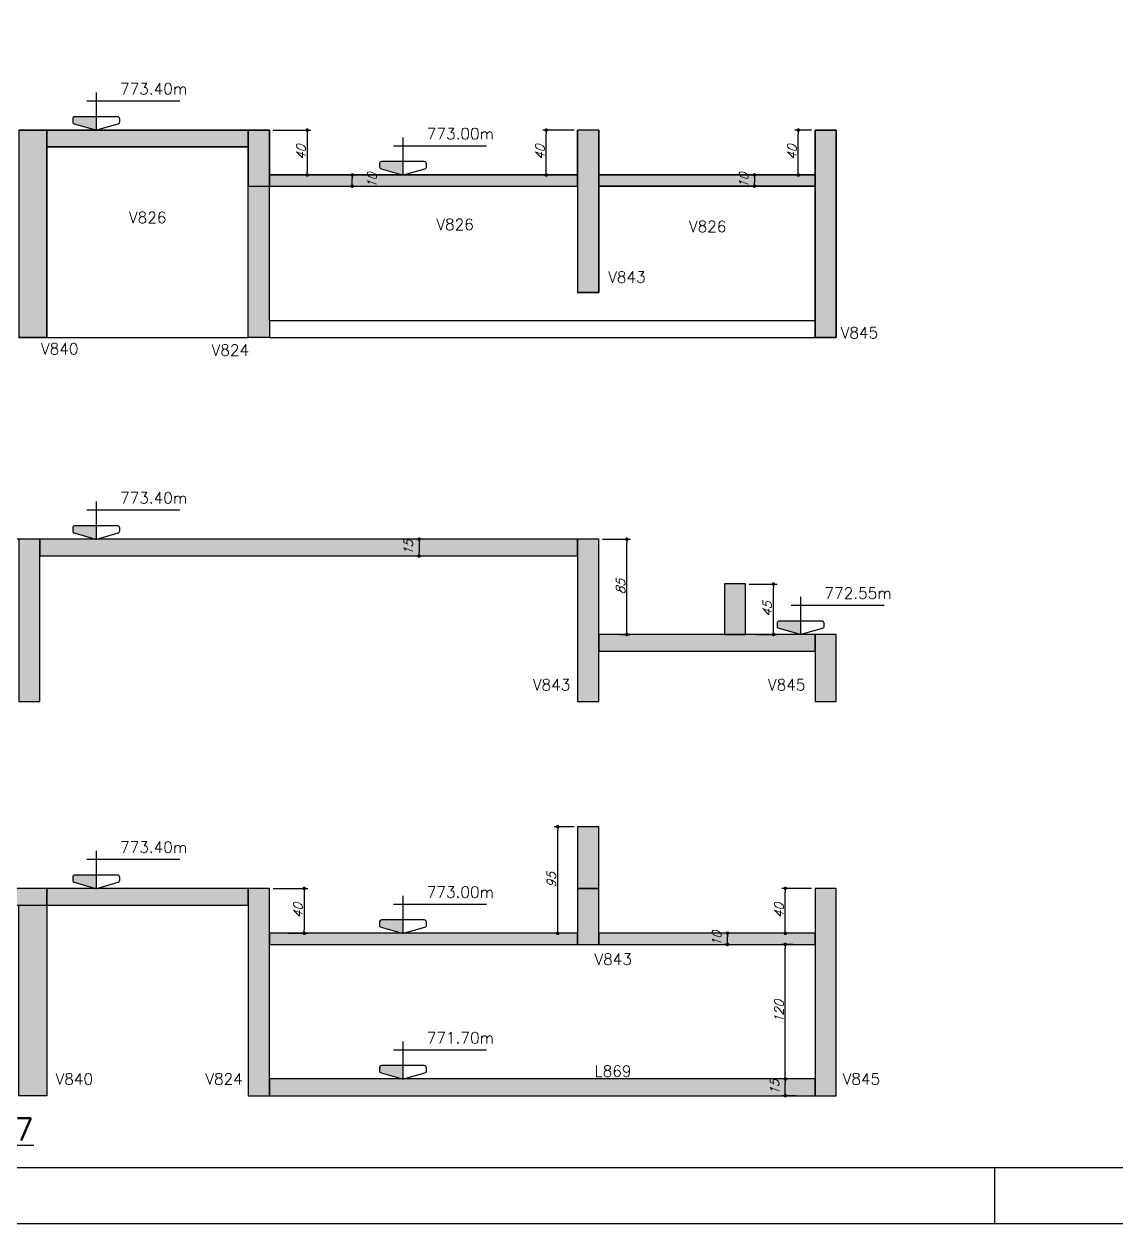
# Model space of a CAD drawing. Extents: x -5173 to 5397, y -2411 to 2089.
# Drawn here: x -1945 to -970, y -2411 to -1340 of the extents above; entities that cross this region are included whole.
import ezdxf
from ezdxf.enums import TextEntityAlignment as Align

# ---------------------------------------------------------------- set-up
doc = ezdxf.new("R2010")
doc.units = 0
doc.header["$LTSCALE"] = 50
doc.header["$MEASUREMENT"] = 0
doc.layers.get('0').update_dxf_attribs({"linetype": 'CONTINUOUS'})
doc.layers.get('DEFPOINTS').update_dxf_attribs({"linetype": 'CONTINUOUS'})
for name, color, linetype in [('F-CORTE', 4, 'CONTINUOUS'), ('F-COTAS', 106, 'CONTINUOUS'), ('F-MARGEM', 1, 'CONTINUOUS'), ('F-NÍVEL-VISTA', 2, 'CONTINUOUS'), ('F-SOLIDO-CORTE', 71, 'CONTINUOUS'), ('F-TEXTO', 6, 'CONTINUOUS'), ('F-TEXTO-YELLOW', 2, 'CONTINUOUS'), ('F-VISTA', 1, 'CONTINUOUS')]:
    doc.layers.add(name, color=color, linetype=linetype)
doc.styles.add('CP-TEXT-INCL', font='simplex.shx', dxfattribs={"oblique": 20})
doc.styles.add('MCP', font='simplex.shx')
doc.dimstyles.new('CP-COTAS-50', dxfattribs={"dimscale": 0.64, "dimtxt": 12.5, "dimasz": 5, "dimexe": 5, "dimexo": 5, "dimgap": 2.5, "dimtad": 1, "dimdec": 1, "dimdsep": 46, "dimtxsty": 'CP-TEXT-INCL', "dimblk1": 'DOT', "dimblk2": 'DOT', "dimsah": 1, "dimcen": 9, "dimclrd": 256, "dimclre": 256, "dimclrt": 256, "dimadec": 0, "dimazin": 0, "dimtfac": 1, "dimtdec": 1, "dimtmove": 2, "dimatfit": 3, "dimldrblk": 'DOT', "dimfxl": 0, "dimtolj": 1, "dimarcsym": 0})

# ---------------------------------------------------------------- blocks, each defined once
blk = doc.blocks.new('A0-5L_900')
at = {"layer": 'F-MARGEM', "color": 2}
blk.add_line((81.9, 1), (81.9, 0), dxfattribs=at)
blk.add_lwpolyline([(0, 0), (0, 90), (211.4, 90), (211.4, 0)], close=True, dxfattribs=at)
at = {"layer": 'F-MARGEM', "color": 7}
blk.add_lwpolyline([(2.5, 89), (210.4, 89), (210.4, 1), (2.5, 1)], close=True, dxfattribs=at)
blk = doc.blocks.new('_DOT')
at = {"color": 0, "linetype": 'ByBlock'}
blk.add_line((-0.5, 0), (-1, 0), dxfattribs=at)
at = {"color": 0, "linetype": 'ByBlock', "const_width": 0.5}
blk.add_lwpolyline([(-0.25, 0, 1), (0.25, 0, 1)], format="xyb", close=True, dxfattribs=at)
blk = doc.blocks.new('*D235')
at = {"layer": 'DEFPOINTS', "color": 0, "linetype": 'Continuous', "transparency": 16777216}
for p in [(-1478.5, -1435.2), (-1450.5, -1435.2), (-1450.5, -1475.2)]:
    blk.add_point(p, dxfattribs=at)
at = {"layer": 'F-COTAS', "linetype": 'Continuous', "lineweight": -2, "transparency": 16777216}
for p, q in [((-1453.7, -1435.2), (-1481.7, -1435.2)), ((-1478.5, -1472), (-1478.5, -1438.4)), ((-1453.7, -1475.2), (-1481.7, -1475.2))]:
    blk.add_line(p, q, dxfattribs=at)
at = {"layer": 'F-COTAS', "linetype": 'Continuous', "lineweight": -2, "transparency": 16777216, "xscale": 3.2, "yscale": 3.2, "zscale": 3.2}
for p, rotation in [((-1478.5, -1435.2), 90), ((-1478.5, -1475.2), 270)]:
    blk.add_blockref('_DOT', p, dxfattribs=dict(at, rotation=rotation))
at = {"layer": 'F-COTAS', "linetype": 'Continuous', "transparency": 16777216, "insert": (-1484.1, -1455.2), "char_height": 8, "attachment_point": 5, "rotation": 90, "style": 'CP-TEXT-INCL'}
blk.add_mtext('\\A1;40', dxfattribs=at)
blk = doc.blocks.new('*D236')
at = {"layer": 'DEFPOINTS', "color": 0, "linetype": 'Continuous', "transparency": 16777216}
for p in [(-1253.5, -1435.2), (-1238.6, -1435.2), (-1238.6, -1475.2)]:
    blk.add_point(p, dxfattribs=at)
at = {"layer": 'F-COTAS', "linetype": 'Continuous', "lineweight": -2, "transparency": 16777216}
for p, q in [((-1241.8, -1435.2), (-1256.7, -1435.2)), ((-1253.5, -1472), (-1253.5, -1438.4)), ((-1241.8, -1475.2), (-1256.7, -1475.2))]:
    blk.add_line(p, q, dxfattribs=at)
at = {"layer": 'F-COTAS', "linetype": 'Continuous', "lineweight": -2, "transparency": 16777216, "xscale": 3.2, "yscale": 3.2, "zscale": 3.2}
for p, rotation in [((-1253.5, -1435.2), 90), ((-1253.5, -1475.2), 270)]:
    blk.add_blockref('_DOT', p, dxfattribs=dict(at, rotation=rotation))
at = {"layer": 'F-COTAS', "linetype": 'Continuous', "transparency": 16777216, "insert": (-1259.1, -1455.2), "char_height": 8, "attachment_point": 5, "rotation": 90, "style": 'CP-TEXT-INCL'}
blk.add_mtext('\\A1;40', dxfattribs=at)
blk = doc.blocks.new('*D237')
at = {"layer": 'DEFPOINTS', "color": 0, "linetype": 'Continuous', "transparency": 16777216}
for p in [(-1725.5, -1435.2), (-1705.7, -1475.2), (-1691.9, -1475.2)]:
    blk.add_point(p, dxfattribs=at)
at = {"layer": 'F-COTAS', "linetype": 'Continuous', "lineweight": -2, "transparency": 16777216}
for p, q in [((-1722.3, -1435.2), (-1688.7, -1435.2)), ((-1691.9, -1438.4), (-1691.9, -1472)), ((-1702.5, -1475.2), (-1688.7, -1475.2))]:
    blk.add_line(p, q, dxfattribs=at)
at = {"layer": 'F-COTAS', "linetype": 'Continuous', "lineweight": -2, "transparency": 16777216, "xscale": 3.2, "yscale": 3.2, "zscale": 3.2}
for p, rotation in [((-1691.9, -1435.2), 90), ((-1691.9, -1475.2), 270)]:
    blk.add_blockref('_DOT', p, dxfattribs=dict(at, rotation=rotation))
at = {"layer": 'F-COTAS', "linetype": 'Continuous', "transparency": 16777216, "insert": (-1697.5, -1455.2), "char_height": 8, "attachment_point": 5, "rotation": 90, "style": 'CP-TEXT-INCL'}
blk.add_mtext('\\A1;40', dxfattribs=at)
blk = doc.blocks.new('*D240')
at = {"layer": 'DEFPOINTS', "color": 0, "linetype": 'Continuous', "transparency": 16777216}
for p in [(-1300.5, -1840.3), (-1275.7, -1840.3), (-1293.9, -1885.3)]:
    blk.add_point(p, dxfattribs=at)
at = {"layer": 'F-COTAS', "linetype": 'Continuous', "lineweight": -2, "transparency": 16777216}
for p, q in [((-1297.3, -1840.3), (-1272.5, -1840.3)), ((-1275.7, -1882.1), (-1275.7, -1843.5)), ((-1290.7, -1885.3), (-1272.5, -1885.3))]:
    blk.add_line(p, q, dxfattribs=at)
at = {"layer": 'F-COTAS', "linetype": 'Continuous', "lineweight": -2, "transparency": 16777216, "xscale": 3.2, "yscale": 3.2, "zscale": 3.2}
for p, rotation in [((-1275.7, -1840.3), 90), ((-1275.7, -1885.3), 270)]:
    blk.add_blockref('_DOT', p, dxfattribs=dict(at, rotation=rotation))
at = {"layer": 'F-COTAS', "linetype": 'Continuous', "transparency": 16777216, "insert": (-1281.3, -1862.8), "char_height": 8, "attachment_point": 5, "rotation": 90, "style": 'CP-TEXT-INCL'}
blk.add_mtext('\\A1;45', dxfattribs=at)
blk = doc.blocks.new('*D241')
at = {"layer": 'DEFPOINTS', "color": 0, "linetype": 'Continuous', "transparency": 16777216}
for p in [(-1431.5, -1800.3), (-1406.6, -1800.3), (-1415.9, -1885.3)]:
    blk.add_point(p, dxfattribs=at)
at = {"layer": 'F-COTAS', "linetype": 'Continuous', "lineweight": -2, "transparency": 16777216}
for p, q in [((-1428.3, -1800.3), (-1403.4, -1800.3)), ((-1406.6, -1882.1), (-1406.6, -1803.5)), ((-1412.7, -1885.3), (-1403.4, -1885.3))]:
    blk.add_line(p, q, dxfattribs=at)
at = {"layer": 'F-COTAS', "linetype": 'Continuous', "lineweight": -2, "transparency": 16777216, "xscale": 3.2, "yscale": 3.2, "zscale": 3.2}
for p, rotation in [((-1406.6, -1800.3), 90), ((-1406.6, -1885.3), 270)]:
    blk.add_blockref('_DOT', p, dxfattribs=dict(at, rotation=rotation))
at = {"layer": 'F-COTAS', "linetype": 'Continuous', "transparency": 16777216, "insert": (-1412.2, -1842.8), "char_height": 8, "attachment_point": 5, "rotation": 90, "style": 'CP-TEXT-INCL'}
blk.add_mtext('\\A1;85', dxfattribs=at)
blk = doc.blocks.new('*D254')
at = {"layer": 'DEFPOINTS', "color": 0, "linetype": 'Continuous', "transparency": 16777216}
for p in [(-1265.1, -2162), (-1254.9, -2162), (-1254.9, -2282)]:
    blk.add_point(p, dxfattribs=at)
at = {"layer": 'F-COTAS', "linetype": 'Continuous', "lineweight": -2, "transparency": 16777216}
for p, q in [((-1258.1, -2162), (-1268.3, -2162)), ((-1265.1, -2278.8), (-1265.1, -2165.2)), ((-1258.1, -2282), (-1268.3, -2282))]:
    blk.add_line(p, q, dxfattribs=at)
at = {"layer": 'F-COTAS', "linetype": 'Continuous', "lineweight": -2, "transparency": 16777216, "xscale": 3.2, "yscale": 3.2, "zscale": 3.2}
for p, rotation in [((-1265.1, -2162), 90), ((-1265.1, -2282), 270)]:
    blk.add_blockref('_DOT', p, dxfattribs=dict(at, rotation=rotation))
at = {"layer": 'F-COTAS', "linetype": 'Continuous', "transparency": 16777216, "insert": (-1270.7, -2222), "char_height": 8, "attachment_point": 5, "rotation": 90, "style": 'CP-TEXT-INCL'}
blk.add_mtext('\\A1;120', dxfattribs=at)
blk = doc.blocks.new('*D255')
at = {"layer": 'DEFPOINTS', "color": 0, "linetype": 'Continuous', "transparency": 16777216}
for p in [(-1265.1, -2112), (-1238.6, -2112), (-1238.6, -2152)]:
    blk.add_point(p, dxfattribs=at)
at = {"layer": 'F-COTAS', "linetype": 'Continuous', "lineweight": -2, "transparency": 16777216}
for p, q in [((-1241.8, -2112), (-1268.3, -2112)), ((-1265.1, -2148.8), (-1265.1, -2115.2)), ((-1241.8, -2152), (-1268.3, -2152))]:
    blk.add_line(p, q, dxfattribs=at)
at = {"layer": 'F-COTAS', "linetype": 'Continuous', "lineweight": -2, "transparency": 16777216, "xscale": 3.2, "yscale": 3.2, "zscale": 3.2}
for p, rotation in [((-1265.1, -2112), 90), ((-1265.1, -2152), 270)]:
    blk.add_blockref('_DOT', p, dxfattribs=dict(at, rotation=rotation))
at = {"layer": 'F-COTAS', "linetype": 'Continuous', "transparency": 16777216, "insert": (-1270.7, -2132), "char_height": 8, "attachment_point": 5, "rotation": 90, "style": 'CP-TEXT-INCL'}
blk.add_mtext('\\A1;40', dxfattribs=at)
blk = doc.blocks.new('*D256')
at = {"layer": 'DEFPOINTS', "color": 0, "linetype": 'Continuous', "transparency": 16777216}
for p in [(-1468.3, -2057), (-1450.5, -2057), (-1458, -2152)]:
    blk.add_point(p, dxfattribs=at)
at = {"layer": 'F-COTAS', "linetype": 'Continuous', "lineweight": -2, "transparency": 16777216}
for p, q in [((-1453.7, -2057), (-1471.5, -2057)), ((-1468.3, -2148.8), (-1468.3, -2060.2)), ((-1461.2, -2152), (-1471.5, -2152))]:
    blk.add_line(p, q, dxfattribs=at)
at = {"layer": 'F-COTAS', "linetype": 'Continuous', "lineweight": -2, "transparency": 16777216, "xscale": 3.2, "yscale": 3.2, "zscale": 3.2}
for p, rotation in [((-1468.3, -2057), 90), ((-1468.3, -2152), 270)]:
    blk.add_blockref('_DOT', p, dxfattribs=dict(at, rotation=rotation))
at = {"layer": 'F-COTAS', "linetype": 'Continuous', "transparency": 16777216, "insert": (-1473.9, -2104.5), "char_height": 8, "attachment_point": 5, "rotation": 90, "style": 'CP-TEXT-INCL'}
blk.add_mtext('\\A1;95', dxfattribs=at)
blk = doc.blocks.new('*D257')
at = {"layer": 'DEFPOINTS', "color": 0, "linetype": 'Continuous', "transparency": 16777216}
for p in [(-1725.5, -2112), (-1711.8, -2152), (-1694.6, -2152)]:
    blk.add_point(p, dxfattribs=at)
at = {"layer": 'F-COTAS', "linetype": 'Continuous', "lineweight": -2, "transparency": 16777216}
for p, q in [((-1722.3, -2112), (-1691.4, -2112)), ((-1694.6, -2115.2), (-1694.6, -2148.8)), ((-1708.6, -2152), (-1691.4, -2152))]:
    blk.add_line(p, q, dxfattribs=at)
at = {"layer": 'F-COTAS', "linetype": 'Continuous', "lineweight": -2, "transparency": 16777216, "xscale": 3.2, "yscale": 3.2, "zscale": 3.2}
for p, rotation in [((-1694.6, -2112), 90), ((-1694.6, -2152), 270)]:
    blk.add_blockref('_DOT', p, dxfattribs=dict(at, rotation=rotation))
at = {"layer": 'F-COTAS', "linetype": 'Continuous', "transparency": 16777216, "insert": (-1700.2, -2132), "char_height": 8, "attachment_point": 5, "rotation": 90, "style": 'CP-TEXT-INCL'}
blk.add_mtext('\\A1;40', dxfattribs=at)
blk = doc.blocks.new('Nível - Vista')
at = {"layer": 'F-NÍVEL-VISTA'}
blk.add_hatch(color=71, dxfattribs=at).paths.add_polyline_path([(0, 0.238), (-0.38, 0.238, 0.414214), (-0.42, 0.198), (-0.42, 0.148, 0.331206), (-0.391, 0.11), (-0.011, 0.002, 0.072993), (0, 0)])
at = {"layer": 'F-NÍVEL-VISTA', "color": 2}
for p, q in [((0, 0.67), (0, 0)), ((-0.168, 0.521), (1.493, 0.521))]:
    blk.add_line(p, q, dxfattribs=at)
blk.add_lwpolyline([(-0.011, 0.002, 0.146769), (0.011, 0.002), (0.391, 0.11, 0.331206), (0.42, 0.148), (0.42, 0.198, 0.414214), (0.38, 0.238), (-0.38, 0.238, 0.414214), (-0.42, 0.198), (-0.42, 0.148, 0.331206), (-0.391, 0.11), (-0.011, 0.002, 0.146769), (0.011, 0.002)], format="xyb", dxfattribs=at)
at = {"layer": 'F-TEXTO', "color": 3, "style": 'MCP'}
for tag, p in [('NÍVEL', (1.026, 0.636)), ('NÍVEL_DETALHE', (1.02, 0.186))]:
    blk.add_attdef(tag, text='', height=0.2, dxfattribs=at).set_placement(p, align=Align.CENTER)
blk = doc.blocks.new('*D727')
at = {"layer": 'DEFPOINTS', "color": 0, "linetype": 'Continuous', "transparency": 16777216}
for p in [(-1265.1, -2282), (-1252.3, -2282), (-1252.3, -2297)]:
    blk.add_point(p, dxfattribs=at)
at = {"layer": 'F-COTAS', "linetype": 'Continuous', "lineweight": -2, "transparency": 16777216}
for p, q in [((-1255.5, -2282), (-1268.3, -2282)), ((-1265.1, -2293.8), (-1265.1, -2285.2)), ((-1255.5, -2297), (-1268.3, -2297))]:
    blk.add_line(p, q, dxfattribs=at)
at = {"layer": 'F-COTAS', "linetype": 'Continuous', "lineweight": -2, "transparency": 16777216, "xscale": 3.2, "yscale": 3.2, "zscale": 3.2}
for p, rotation in [((-1265.1, -2282), 90), ((-1265.1, -2297), 270)]:
    blk.add_blockref('_DOT', p, dxfattribs=dict(at, rotation=rotation))
at = {"layer": 'F-COTAS', "linetype": 'Continuous', "transparency": 16777216, "insert": (-1274.7, -2289.5), "char_height": 8, "attachment_point": 5, "rotation": 90, "style": 'CP-TEXT-INCL'}
blk.add_mtext('\\A1;15', dxfattribs=at)
blk = doc.blocks.new('*D728')
at = {"layer": 'DEFPOINTS', "color": 0, "linetype": 'Continuous', "transparency": 16777216}
for p in [(-1316.7, -2152), (-1312.5, -2152), (-1312.5, -2162)]:
    blk.add_point(p, dxfattribs=at)
at = {"layer": 'F-COTAS', "linetype": 'Continuous', "lineweight": -2, "transparency": 16777216}
for p, q in [((-1315.7, -2152), (-1319.9, -2152)), ((-1315.7, -2162), (-1319.9, -2162)), ((-1316.7, -2158.8), (-1316.7, -2155.2))]:
    blk.add_line(p, q, dxfattribs=at)
at = {"layer": 'F-COTAS', "linetype": 'Continuous', "lineweight": -2, "transparency": 16777216, "xscale": 3.2, "yscale": 3.2, "zscale": 3.2}
for p, rotation in [((-1316.7, -2152), 90), ((-1316.7, -2162), 270)]:
    blk.add_blockref('_DOT', p, dxfattribs=dict(at, rotation=rotation))
at = {"layer": 'F-COTAS', "linetype": 'Continuous', "transparency": 16777216, "insert": (-1326.3, -2157), "char_height": 8, "attachment_point": 5, "rotation": 90, "style": 'CP-TEXT-INCL'}
blk.add_mtext('\\A1;10', dxfattribs=at)
blk = doc.blocks.new('*D732')
at = {"layer": 'DEFPOINTS', "color": 0, "linetype": 'Continuous', "transparency": 16777216}
for p in [(-1652, -1475.2), (-1651.7, -1475.2), (-1652, -1485.2)]:
    blk.add_point(p, dxfattribs=at)
at = {"layer": 'F-COTAS', "linetype": 'Continuous', "lineweight": -2, "transparency": 16777216}
for p, q in [((-1648.8, -1475.2), (-1648.5, -1475.2)), ((-1651.7, -1482), (-1651.7, -1478.4)), ((-1648.8, -1485.2), (-1648.5, -1485.2))]:
    blk.add_line(p, q, dxfattribs=at)
at = {"layer": 'F-COTAS', "linetype": 'Continuous', "lineweight": -2, "transparency": 16777216, "xscale": 3.2, "yscale": 3.2, "zscale": 3.2}
for p, rotation in [((-1651.7, -1475.2), 90), ((-1651.7, -1485.2), 270)]:
    blk.add_blockref('_DOT', p, dxfattribs=dict(at, rotation=rotation))
at = {"layer": 'F-COTAS', "linetype": 'Continuous', "transparency": 16777216, "insert": (-1634.1, -1480.2), "char_height": 8, "attachment_point": 5, "rotation": 90, "style": 'CP-TEXT-INCL'}
blk.add_mtext('\\A1;10', dxfattribs=at)
blk = doc.blocks.new('*D733')
at = {"layer": 'DEFPOINTS', "color": 0, "linetype": 'Continuous', "transparency": 16777216}
for p in [(-1288.8, -1475.2), (-1292.6, -1485.2), (-1288.8, -1485.2)]:
    blk.add_point(p, dxfattribs=at)
at = {"layer": 'F-COTAS', "linetype": 'Continuous', "lineweight": -2, "transparency": 16777216}
for p, q in [((-1292, -1475.2), (-1295.8, -1475.2)), ((-1292, -1485.2), (-1295.8, -1485.2)), ((-1292.6, -1478.4), (-1292.6, -1482))]:
    blk.add_line(p, q, dxfattribs=at)
at = {"layer": 'F-COTAS', "linetype": 'Continuous', "lineweight": -2, "transparency": 16777216, "xscale": 3.2, "yscale": 3.2, "zscale": 3.2}
for p, rotation in [((-1292.6, -1475.2), 90), ((-1292.6, -1485.2), 270)]:
    blk.add_blockref('_DOT', p, dxfattribs=dict(at, rotation=rotation))
at = {"layer": 'F-COTAS', "linetype": 'Continuous', "transparency": 16777216, "insert": (-1302.2, -1480.2), "char_height": 8, "attachment_point": 5, "rotation": 90, "style": 'CP-TEXT-INCL'}
blk.add_mtext('\\A1;10', dxfattribs=at)
blk = doc.blocks.new('*D734')
at = {"layer": 'DEFPOINTS', "color": 0, "linetype": 'Continuous', "transparency": 16777216}
for p in [(-1588.1, -1800.3), (-1592, -1815.3), (-1588.1, -1815.3)]:
    blk.add_point(p, dxfattribs=at)
at = {"layer": 'F-COTAS', "linetype": 'Continuous', "lineweight": -2, "transparency": 16777216}
for p, q in [((-1591.3, -1800.3), (-1595.2, -1800.3)), ((-1592, -1803.5), (-1592, -1812.1)), ((-1591.3, -1815.3), (-1595.2, -1815.3))]:
    blk.add_line(p, q, dxfattribs=at)
at = {"layer": 'F-COTAS', "linetype": 'Continuous', "lineweight": -2, "transparency": 16777216, "xscale": 3.2, "yscale": 3.2, "zscale": 3.2}
for p, rotation in [((-1592, -1800.3), 90), ((-1592, -1815.3), 270)]:
    blk.add_blockref('_DOT', p, dxfattribs=dict(at, rotation=rotation))
at = {"layer": 'F-COTAS', "linetype": 'Continuous', "transparency": 16777216, "insert": (-1601.6, -1807.8), "char_height": 8, "attachment_point": 5, "rotation": 90, "style": 'CP-TEXT-INCL'}
blk.add_mtext('\\A1;15', dxfattribs=at)

msp = doc.modelspace()

# ---------------------------------------------------------------- hatches: boundary and pattern name
at = {"layer": 'F-SOLIDO-CORTE', "linetype": 'Continuous'}
for points in [[(-1949.5, -1539.857), (-1949.5, -1579.059), (-1949.5, -1620.16), (-1943.946, -1620.16), (-1938.587, -1620.16), (-1936.613, -1620.16), (-1927.932, -1620.16), (-1924.649, -1620.16), (-1924.5, -1620.16), (-1924.5, -1516.11), (-1924.5, -1476.717), (-1924.5, -1435.16), (-1924.649, -1435.16), (-1933.393, -1435.16), (-1936.613, -1435.16), (-1941.948, -1435.16), (-1943.946, -1435.16), (-1949.5, -1435.16)], [(-1921.834, -1435.16), (-1924.5, -1435.16), (-1924.5, -1443.596), (-1924.5, -1446.79), (-1924.5, -1450.16), (-1917.594, -1450.16), (-1914.792, -1450.16), (-1871.473, -1450.16), (-1864.378, -1450.16), (-1861.223, -1450.16), (-1857.048, -1450.16), (-1855.013, -1450.16), (-1783.344, -1450.16), (-1744.5, -1450.16), (-1744.5, -1443.594), (-1744.5, -1435.16), (-1818.789, -1435.16), (-1855.013, -1435.16), (-1859.312, -1435.16), (-1861.223, -1435.16), (-1868.515, -1435.16), (-1871.473, -1435.16), (-1914.792, -1435.16)], [(-1744.5, -1435.16), (-1744.5, -1457.045), (-1744.5, -1485.16), (-1733.816, -1485.16), (-1725.5, -1485.16), (-1725.5, -1463.275), (-1725.5, -1435.16), (-1733.816, -1435.16)], [(-1450.5, -1435.16), (-1450.5, -1498.316), (-1450.5, -1580.16), (-1439.776, -1580.16), (-1431.5, -1580.16), (-1431.5, -1517.004), (-1431.5, -1435.16), (-1439.776, -1435.16)], [(-1238.6, -1540.012), (-1238.6, -1620.16), (-1230.369, -1620.16), (-1219.6, -1620.16), (-1219.6, -1515.308), (-1219.6, -1435.16), (-1230.369, -1435.16), (-1238.6, -1435.16)], [(-1725.5, -1475.16), (-1725.5, -1479.537), (-1725.5, -1485.16), (-1605.134, -1485.16), (-1595.334, -1485.16), (-1450.5, -1485.16), (-1450.5, -1480.804), (-1450.5, -1475.16), (-1605.134, -1475.16)], [(-1431.5, -1479.516), (-1431.5, -1485.16), (-1374.006, -1485.16), (-1356.687, -1485.16), (-1273.116, -1485.16), (-1238.6, -1485.16), (-1238.6, -1479.492), (-1238.6, -1475.16), (-1273.116, -1475.16), (-1356.687, -1475.16), (-1374.006, -1475.16), (-1431.5, -1475.16)], [(-1949.5, -1891.156), (-1949.5, -1920.926), (-1949.5, -1945.257), (-1946.312, -1945.257), (-1934.401, -1945.257), (-1930.5, -1945.257), (-1930.5, -1854.359), (-1930.5, -1824.589), (-1930.5, -1800.257), (-1942.411, -1800.257), (-1946.312, -1800.257), (-1949.5, -1800.257)], [(-1531.047, -1800.257), (-1831.952, -1800.257), (-1930.5, -1800.257), (-1930.5, -1809.661), (-1930.5, -1812.74), (-1930.5, -1815.257), (-1629.595, -1815.257), (-1531.047, -1815.257), (-1498.241, -1815.257), (-1450.5, -1815.257), (-1450.5, -1805.854), (-1450.5, -1802.775), (-1450.5, -1800.257), (-1498.241, -1800.257)], [(-1447.312, -1800.257), (-1450.5, -1800.257), (-1450.5, -1891.156), (-1450.5, -1920.926), (-1450.5, -1945.257), (-1447.312, -1945.257), (-1435.401, -1945.257), (-1431.5, -1945.257), (-1431.5, -1854.359), (-1431.5, -1824.589), (-1431.5, -1800.257), (-1443.411, -1800.257)], [(-1310.96, -1885.257), (-1300.5, -1885.257), (-1300.5, -1875.507), (-1300.5, -1865.031), (-1300.5, -1840.257), (-1310.96, -1840.257), (-1315.172, -1840.257), (-1319.5, -1840.257), (-1319.5, -1850.767), (-1319.5, -1861.566), (-1319.5, -1885.257), (-1315.383, -1885.257)], [(-1322.684, -1885.257), (-1400.384, -1885.257), (-1431.5, -1885.257), (-1431.5, -1893.771), (-1431.5, -1897.18), (-1431.5, -1900.257), (-1372.704, -1900.257), (-1322.684, -1900.257), (-1265.146, -1900.257), (-1238.6, -1900.257), (-1238.6, -1895.685), (-1238.6, -1891.796), (-1238.6, -1885.257), (-1265.146, -1885.257)], [(-1238.6, -1903.545), (-1238.6, -1919.104), (-1238.6, -1945.257), (-1230.318, -1945.257), (-1224.527, -1945.257), (-1219.6, -1945.257), (-1219.6, -1926.969), (-1219.6, -1911.411), (-1219.6, -1885.257), (-1225.391, -1885.257), (-1230.318, -1885.257), (-1238.6, -1885.257)], [(-1431.5, -2112.039), (-1431.5, -2106.715), (-1431.5, -2102.174), (-1431.5, -2057.039), (-1433.396, -2057.039), (-1435.003, -2057.039), (-1450.5, -2057.039), (-1450.5, -2062.526), (-1450.5, -2067.178), (-1450.5, -2112.039), (-1435.003, -2112.039), (-1433.112, -2112.039)], [(-1922.874, -2112.039), (-1924.5, -2112.039), (-1924.5, -2114.761), (-1924.5, -2116.71), (-1924.5, -2127.039), (-1922.237, -2127.039), (-1920.602, -2127.039), (-1795.49, -2127.039), (-1793.114, -2127.039), (-1791.374, -2127.039), (-1789.943, -2127.039), (-1788.88, -2127.039), (-1763.611, -2127.039), (-1744.5, -2127.039), (-1744.5, -2120.112), (-1744.5, -2117.493), (-1744.5, -2112.039), (-1769.965, -2112.039), (-1788.88, -2112.039), (-1790.32, -2112.039), (-1791.374, -2112.039), (-1793.764, -2112.039), (-1795.49, -2112.039), (-1920.602, -2112.039)], [(-1737.591, -2112.039), (-1744.5, -2112.039), (-1744.5, -2197.477), (-1744.5, -2229.77), (-1744.5, -2297.039), (-1737.591, -2297.039), (-1728.817, -2297.039), (-1725.5, -2297.039), (-1725.5, -2211.601), (-1725.5, -2179.308), (-1725.5, -2112.039), (-1734.275, -2112.039)], [(-1444.8, -2112.039), (-1450.5, -2112.039), (-1450.5, -2138.72), (-1450.5, -2147.04), (-1450.5, -2162.039), (-1444.8, -2162.039), (-1434.661, -2162.039), (-1431.5, -2162.039), (-1431.5, -2135.358), (-1431.5, -2127.038), (-1431.5, -2112.039), (-1441.639, -2112.039)], [(-1232.9, -2112.039), (-1238.6, -2112.039), (-1238.6, -2210.76), (-1238.6, -2241.543), (-1238.6, -2297.039), (-1232.9, -2297.039), (-1222.762, -2297.039), (-1219.6, -2297.039), (-1219.6, -2198.318), (-1219.6, -2167.535), (-1219.6, -2112.039), (-1229.739, -2112.039)], [(-1625.506, -2152.039), (-1725.5, -2152.039), (-1725.5, -2156.657), (-1725.5, -2158.403), (-1725.5, -2162.039), (-1625.506, -2162.039), (-1492.099, -2162.039), (-1450.5, -2162.039), (-1450.5, -2156.703), (-1450.5, -2155.039), (-1450.5, -2152.039), (-1577.503, -2152.039)], [(-1399.402, -2152.039), (-1431.5, -2152.039), (-1431.5, -2157.375), (-1431.5, -2159.039), (-1431.5, -2162.039), (-1328.563, -2162.039), (-1296.466, -2162.039), (-1238.6, -2162.039), (-1238.6, -2156.703), (-1238.6, -2155.039), (-1238.6, -2152.039), (-1296.466, -2152.039)], [(-1238.6, -2290.163), (-1238.6, -2287.541), (-1238.6, -2282.039), (-1417.201, -2282.039), (-1640.397, -2282.039), (-1725.5, -2282.039), (-1725.5, -2290.043), (-1725.5, -2292.539), (-1725.5, -2297.039), (-1502.304, -2297.039), (-1417.201, -2297.039), (-1238.6, -2297.039)]]:
    msp.add_hatch(color=256, dxfattribs=at).paths.add_polyline_path(points, flags=16)
for points in [[(-1725.5, -1485.16), (-1733.816, -1485.16), (-1744.5, -1485.16), (-1744.5, -1620.16), (-1725.5, -1620.16), (-1725.5, -1605.16)], [(-1924.5, -2112.039), (-1925.554, -2112.039), (-2078.45, -2112.039), (-2091.247, -2112.039), (-2091.247, -2114.271), (-2091.247, -2114.392), (-2091.247, -2114.493), (-2091.247, -2116.372), (-2091.247, -2117.793), (-2091.247, -2118.241), (-2091.247, -2118.607), (-2091.247, -2119.044), (-2091.247, -2119.369), (-2091.247, -2119.485), (-2091.247, -2127.039), (-1999.163, -2127.039), (-1975.662, -2127.039), (-1958.205, -2127.039), (-1957.866, -2127.039), (-1957.617, -2127.039), (-1931.23, -2127.039), (-1930.228, -2127.039), (-1927.944, -2127.039), (-1926.309, -2127.039), (-1925.254, -2127.039), (-1924.5, -2127.039), (-1924.5, -2124.307), (-1924.5, -2122.354)], [(-1924.5, -2127.039), (-1925.254, -2127.039), (-1926.309, -2127.039), (-1927.944, -2127.039), (-1930.228, -2127.039), (-1931.23, -2127.039), (-1949.5, -2127.039), (-1949.5, -2297.039), (-1924.5, -2297.039)]]:
    msp.add_hatch(color=256, dxfattribs=at).paths.add_polyline_path(points)

# ---------------------------------------------------------------- linework, layer by layer
at = {"layer": 'F-CORTE', "linetype": 'Continuous'}
msp.add_line((-1431.5, -1435.16), (-1450.5, -1435.16), dxfattribs=at)
for points in [[(-1949.5, -1435.16), (-1943.946, -1435.16), (-1941.948, -1435.16), (-1936.613, -1435.16), (-1933.393, -1435.16), (-1924.649, -1435.16), (-1924.5, -1435.16), (-1921.834, -1435.16), (-1744.5, -1435.16), (-1725.5, -1435.16), (-1725.5, -1463.275), (-1725.5, -1475.16), (-1450.5, -1475.16), (-1450.5, -1435.16)], [(-1358.5, -1475.16), (-1356.687, -1475.16), (-1273.116, -1475.16), (-1238.6, -1475.16), (-1238.6, -1435.16), (-1230.369, -1435.16), (-1219.6, -1435.16), (-1219.6, -1515.308), (-1219.6, -1620.16), (-1230.369, -1620.16), (-1238.6, -1620.16), (-1238.6, -1605.16), (-1238.6, -1540.012), (-1238.6, -1485.16), (-1273.116, -1485.16), (-1356.687, -1485.16), (-1374.006, -1485.16), (-1418.197, -1485.16), (-1431.5, -1485.16), (-1431.5, -1517.004), (-1431.5, -1580.16), (-1435.608, -1580.16), (-1439.776, -1580.16), (-1450.5, -1580.16), (-1450.5, -1580.16)], [(-1431.5, -1435.16), (-1431.5, -1475.16), (-1358.5, -1475.16)], [(-1725.5, -1605.16), (-1725.5, -1620.16), (-1744.5, -1620.16), (-1744.5, -1485.16), (-1744.5, -1450.16), (-1783.344, -1450.16), (-1855.013, -1450.16), (-1857.048, -1450.16), (-1861.223, -1450.16), (-1864.378, -1450.16), (-1871.473, -1450.16), (-1914.792, -1450.16), (-1917.594, -1450.16), (-1924.5, -1450.16), (-1924.5, -1476.717), (-1924.5, -1516.11), (-1924.5, -1620.16), (-1924.649, -1620.16), (-1927.932, -1620.16), (-1936.613, -1620.16), (-1938.587, -1620.16), (-1943.946, -1620.16), (-1949.5, -1620.16)], [(-1725.5, -1605.16), (-1725.5, -1485.16), (-1605.134, -1485.16), (-1595.334, -1485.16), (-1450.5, -1485.16), (-1450.5, -1580.16)], [(-1431.5, -1800.257), (-1531.047, -1800.257), (-1930.5, -1800.257), (-1942.411, -1800.257), (-1946.312, -1800.257), (-1949.5, -1800.257), (-2610.5, -1800.257), (-2622.411, -1800.257), (-2626.312, -1800.257), (-2629.5, -1800.257), (-3000.224, -1800.257), (-3115, -1800.257)], [(-1450.5, -1800.257), (-1450.5, -1800.257)], [(-1358.5, -1885.257), (-1431.5, -1885.257), (-1431.5, -1854.359), (-1431.5, -1824.589), (-1431.5, -1800.257)], [(-1946.312, -1945.257), (-1934.401, -1945.257), (-1930.5, -1945.257), (-1930.5, -1854.359), (-1930.5, -1824.589), (-1930.5, -1815.257), (-1629.595, -1815.257), (-1531.047, -1815.257), (-1498.241, -1815.257), (-1450.5, -1815.257), (-1450.5, -1891.156), (-1450.5, -1920.926), (-1450.5, -1945.257), (-1447.312, -1945.257), (-1435.401, -1945.257), (-1431.5, -1945.257), (-1431.5, -1900.257), (-1372.704, -1900.257), (-1322.684, -1900.257), (-1265.146, -1900.257), (-1238.6, -1900.257), (-1238.6, -1903.545), (-1238.6, -1945.257), (-1230.318, -1945.257), (-1224.527, -1945.257), (-1219.6, -1945.257), (-1219.6, -1926.969), (-1219.6, -1911.411), (-1219.6, -1885.257), (-1225.391, -1885.257), (-1230.318, -1885.257), (-1238.6, -1885.257), (-1300.5, -1885.257), (-1300.5, -1875.507), (-1300.5, -1865.031), (-1300.5, -1840.257), (-1310.96, -1840.257), (-1315.172, -1840.257), (-1319.5, -1840.257), (-1319.5, -1850.767), (-1319.5, -1861.566), (-1319.5, -1885.257), (-1322.684, -1885.257), (-1358.5, -1885.257)], [(-1358.5, -2152.039), (-1399.402, -2152.039), (-1431.5, -2152.039), (-1431.5, -2135.358), (-1431.5, -2127.038), (-1431.5, -2112.039), (-1431.5, -2057.039), (-1433.396, -2057.039), (-1435.003, -2057.039), (-1450.5, -2057.039), (-1450.5, -2062.526), (-1450.5, -2067.178), (-1450.5, -2112.039), (-1450.5, -2138.72), (-1450.5, -2147.04), (-1450.5, -2152.039), (-1625.506, -2152.039), (-1725.5, -2152.039), (-1725.5, -2112.039), (-1737.591, -2112.039), (-1744.5, -2112.039), (-1922.874, -2112.039), (-1924.5, -2112.039)], [(-1924.5, -2112.039), (-2078.45, -2112.039)], [(-1238.6, -2297.039), (-1232.9, -2297.039), (-1222.762, -2297.039), (-1219.6, -2297.039), (-1219.6, -2198.318), (-1219.6, -2167.535), (-1219.6, -2112.039), (-1232.9, -2112.039), (-1238.6, -2112.039), (-1238.6, -2152.039), (-1358.5, -2152.039)], [(-1924.5, -2127.039), (-1924.5, -2297.039), (-1949.5, -2297.039), (-1949.5, -2127.039)], [(-1924.5, -2127.039), (-1922.237, -2127.039), (-1920.602, -2127.039), (-1795.49, -2127.039), (-1793.114, -2127.039), (-1791.374, -2127.039), (-1789.943, -2127.039), (-1788.88, -2127.039), (-1763.611, -2127.039), (-1744.5, -2127.039), (-1744.5, -2197.477), (-1744.5, -2229.77), (-1744.5, -2297.039), (-1737.591, -2297.039), (-1728.817, -2297.039), (-1725.5, -2297.039), (-1502.304, -2297.039), (-1417.201, -2297.039), (-1238.6, -2297.039)], [(-1725.5, -2282.039), (-1725.5, -2211.601), (-1725.5, -2179.308), (-1725.5, -2162.039), (-1625.506, -2162.039), (-1492.099, -2162.039), (-1450.5, -2162.039), (-1444.8, -2162.039), (-1434.661, -2162.039), (-1431.5, -2162.039), (-1328.563, -2162.039), (-1296.466, -2162.039), (-1238.6, -2162.039), (-1238.6, -2210.76), (-1238.6, -2241.543), (-1238.6, -2282.039), (-1417.201, -2282.039), (-1640.397, -2282.039), (-1725.5, -2282.039)]]:
    msp.add_lwpolyline(points, dxfattribs=at)
at = {"layer": 'F-SOLIDO-CORTE', "linetype": 'Continuous'}
for points in [[(-1949.5, -1539.857), (-1949.5, -1579.059), (-1949.5, -1620.16), (-1943.946, -1620.16), (-1938.587, -1620.16), (-1936.613, -1620.16), (-1927.932, -1620.16), (-1924.649, -1620.16), (-1924.5, -1620.16), (-1924.5, -1516.11), (-1924.5, -1476.717), (-1924.5, -1435.16), (-1924.649, -1435.16), (-1933.393, -1435.16), (-1936.613, -1435.16), (-1941.948, -1435.16), (-1943.946, -1435.16), (-1949.5, -1435.16), (-1949.5, -1539.857)], [(-1921.834, -1435.16), (-1924.5, -1435.16), (-1924.5, -1443.596), (-1924.5, -1446.79), (-1924.5, -1450.16), (-1917.594, -1450.16), (-1914.792, -1450.16), (-1871.473, -1450.16), (-1864.378, -1450.16), (-1861.223, -1450.16), (-1857.048, -1450.16), (-1855.013, -1450.16), (-1783.344, -1450.16), (-1744.5, -1450.16), (-1744.5, -1443.595), (-1744.5, -1435.16), (-1818.789, -1435.16), (-1855.013, -1435.16), (-1859.312, -1435.16), (-1861.223, -1435.16), (-1868.515, -1435.16), (-1871.473, -1435.16), (-1914.792, -1435.16), (-1921.834, -1435.16)], [(-1744.5, -1435.16), (-1744.5, -1457.045), (-1744.5, -1485.16), (-1733.816, -1485.16), (-1725.5, -1485.16), (-1725.5, -1463.275), (-1725.5, -1435.16), (-1733.816, -1435.16), (-1744.5, -1435.16)], [(-1450.5, -1435.16), (-1450.5, -1498.316), (-1450.5, -1580.16), (-1439.776, -1580.16), (-1431.5, -1580.16), (-1431.5, -1517.004), (-1431.5, -1435.16), (-1439.776, -1435.16), (-1450.5, -1435.16)], [(-1238.6, -1540.012), (-1238.6, -1620.16), (-1230.369, -1620.16), (-1219.6, -1620.16), (-1219.6, -1515.308), (-1219.6, -1435.16), (-1230.369, -1435.16), (-1238.6, -1435.16), (-1238.6, -1540.012)], [(-1725.5, -1475.16), (-1725.5, -1479.537), (-1725.5, -1485.16), (-1605.134, -1485.16), (-1595.334, -1485.16), (-1450.5, -1485.16), (-1450.5, -1480.804), (-1450.5, -1475.16), (-1605.134, -1475.16), (-1725.5, -1475.16)], [(-1431.5, -1479.516), (-1431.5, -1485.16), (-1374.006, -1485.16), (-1356.687, -1485.16), (-1273.116, -1485.16), (-1238.6, -1485.16), (-1238.6, -1479.492), (-1238.6, -1475.16), (-1273.116, -1475.16), (-1356.687, -1475.16), (-1374.006, -1475.16), (-1431.5, -1475.16), (-1431.5, -1479.516)], [(-1949.5, -1891.156), (-1949.5, -1920.926), (-1949.5, -1945.257), (-1946.312, -1945.257), (-1934.401, -1945.257), (-1930.5, -1945.257), (-1930.5, -1854.359), (-1930.5, -1824.589), (-1930.5, -1800.257), (-1942.411, -1800.257), (-1946.312, -1800.257), (-1949.5, -1800.257), (-1949.5, -1891.156)], [(-1531.047, -1800.257), (-1831.952, -1800.257), (-1930.5, -1800.257), (-1930.5, -1809.661), (-1930.5, -1812.74), (-1930.5, -1815.257), (-1629.595, -1815.257), (-1531.047, -1815.257), (-1498.241, -1815.257), (-1450.5, -1815.257), (-1450.5, -1805.854), (-1450.5, -1802.775), (-1450.5, -1800.257), (-1498.241, -1800.257), (-1531.047, -1800.257)], [(-1447.312, -1800.257), (-1450.5, -1800.257), (-1450.5, -1891.156), (-1450.5, -1920.926), (-1450.5, -1945.257), (-1447.312, -1945.257), (-1435.401, -1945.257), (-1431.5, -1945.257), (-1431.5, -1854.359), (-1431.5, -1824.589), (-1431.5, -1800.257), (-1443.411, -1800.257), (-1447.312, -1800.257)], [(-1310.96, -1885.257), (-1300.5, -1885.257), (-1300.5, -1875.507), (-1300.5, -1865.031), (-1300.5, -1840.257), (-1310.96, -1840.257), (-1315.172, -1840.257), (-1319.5, -1840.257), (-1319.5, -1850.767), (-1319.5, -1861.566), (-1319.5, -1885.257), (-1315.383, -1885.257), (-1310.96, -1885.257)], [(-1322.684, -1885.257), (-1400.384, -1885.257), (-1431.5, -1885.257), (-1431.5, -1893.771), (-1431.5, -1897.18), (-1431.5, -1900.257), (-1372.704, -1900.257), (-1322.684, -1900.257), (-1265.146, -1900.257), (-1238.6, -1900.257), (-1238.6, -1895.685), (-1238.6, -1891.796), (-1238.6, -1885.257), (-1265.146, -1885.257), (-1322.684, -1885.257)], [(-1238.6, -1903.545), (-1238.6, -1919.104), (-1238.6, -1945.257), (-1230.318, -1945.257), (-1224.527, -1945.257), (-1219.6, -1945.257), (-1219.6, -1926.969), (-1219.6, -1911.411), (-1219.6, -1885.257), (-1225.391, -1885.257), (-1230.318, -1885.257), (-1238.6, -1885.257), (-1238.6, -1903.545)], [(-1431.5, -2112.039), (-1431.5, -2106.715), (-1431.5, -2102.174), (-1431.5, -2057.039), (-1433.396, -2057.039), (-1435.003, -2057.039), (-1450.5, -2057.039), (-1450.5, -2062.526), (-1450.5, -2067.178), (-1450.5, -2112.039), (-1435.003, -2112.039), (-1433.112, -2112.039), (-1431.5, -2112.039)], [(-1957.617, -2127.039), (-1931.23, -2127.039), (-1930.228, -2127.039), (-1927.944, -2127.039), (-1926.309, -2127.039), (-1925.254, -2127.039), (-1924.5, -2127.039), (-1924.5, -2124.307), (-1924.5, -2122.354), (-1924.5, -2112.039), (-1925.554, -2112.039), (-1926.309, -2112.039), (-1928.584, -2112.039), (-1930.228, -2112.039), (-1931.607, -2112.039), (-1957.617, -2112.039)], [(-1922.874, -2112.039), (-1924.5, -2112.039), (-1924.5, -2114.761), (-1924.5, -2116.71), (-1924.5, -2127.039), (-1922.237, -2127.039), (-1920.602, -2127.039), (-1795.49, -2127.039), (-1793.114, -2127.039), (-1791.374, -2127.039), (-1789.943, -2127.039), (-1788.88, -2127.039), (-1763.61, -2127.039), (-1744.5, -2127.039), (-1744.5, -2120.112), (-1744.5, -2117.493), (-1744.5, -2112.039), (-1769.965, -2112.039), (-1788.88, -2112.039), (-1790.32, -2112.039), (-1791.374, -2112.039), (-1793.764, -2112.039), (-1795.49, -2112.039), (-1920.602, -2112.039), (-1922.874, -2112.039)], [(-1737.591, -2112.039), (-1744.5, -2112.039), (-1744.5, -2197.477), (-1744.5, -2229.77), (-1744.5, -2297.039), (-1737.591, -2297.039), (-1728.817, -2297.039), (-1725.5, -2297.039), (-1725.5, -2211.601), (-1725.5, -2179.308), (-1725.5, -2112.039), (-1734.275, -2112.039), (-1737.591, -2112.039)], [(-1444.8, -2112.039), (-1450.5, -2112.039), (-1450.5, -2138.72), (-1450.5, -2147.04), (-1450.5, -2162.039), (-1444.8, -2162.039), (-1434.661, -2162.039), (-1431.5, -2162.039), (-1431.5, -2135.358), (-1431.5, -2127.038), (-1431.5, -2112.039), (-1441.639, -2112.039), (-1444.8, -2112.039)], [(-1232.9, -2112.039), (-1238.6, -2112.039), (-1238.6, -2210.76), (-1238.6, -2241.543), (-1238.6, -2297.039), (-1232.9, -2297.039), (-1222.762, -2297.039), (-1219.6, -2297.039), (-1219.6, -2198.318), (-1219.6, -2167.535), (-1219.6, -2112.039), (-1229.739, -2112.039), (-1232.9, -2112.039)], [(-1625.506, -2152.039), (-1725.5, -2152.039), (-1725.5, -2156.657), (-1725.5, -2158.403), (-1725.5, -2162.039), (-1625.506, -2162.039), (-1492.099, -2162.039), (-1450.5, -2162.039), (-1450.5, -2156.703), (-1450.5, -2155.039), (-1450.5, -2152.039), (-1577.503, -2152.039), (-1625.506, -2152.039)], [(-1399.403, -2152.039), (-1431.5, -2152.039), (-1431.5, -2157.375), (-1431.5, -2159.039), (-1431.5, -2162.039), (-1328.563, -2162.039), (-1296.466, -2162.039), (-1238.6, -2162.039), (-1238.6, -2156.703), (-1238.6, -2155.039), (-1238.6, -2152.039), (-1296.466, -2152.039), (-1399.403, -2152.039)], [(-1238.6, -2290.163), (-1238.6, -2287.541), (-1238.6, -2282.039), (-1417.202, -2282.039), (-1640.397, -2282.039), (-1725.5, -2282.039), (-1725.5, -2290.043), (-1725.5, -2292.539), (-1725.5, -2297.039), (-1502.304, -2297.039), (-1417.202, -2297.039), (-1238.6, -2297.039), (-1238.6, -2290.163)]]:
    msp.add_lwpolyline(points, dxfattribs=at)
at = {"layer": 'F-VISTA', "color": 2, "linetype": 'Continuous'}
for points in [[(-1725.5, -1605.16), (-1238.6, -1605.16)], [(-1924.5, -1620.16), (-1744.5, -1620.16)], [(-1725.5, -1620.16), (-1238.6, -1620.16)]]:
    msp.add_lwpolyline(points, dxfattribs=at)

# ---------------------------------------------------------------- block references
at = {"layer": 'F-MARGEM', "linetype": 'Continuous', "xscale": 50, "yscale": 50, "zscale": 50}
msp.add_blockref('A0-5L_900', (-5173.424, -2411.477), dxfattribs=at)
at = {"layer": 'F-NÍVEL-VISTA', "xscale": 50, "yscale": 50, "zscale": 50}
for p, values in [((-1880.29, -1435.16), {'NÍVEL': '773.40m'}), ((-1606.452, -1475.16), {'NÍVEL': '773.00m'}), ((-1880.29, -1800.257), {'NÍVEL': '773.40m'}), ((-1251.445, -1885.257), {'NÍVEL': '772.55m'}), ((-1880.29, -2112.039), {'NÍVEL': '773.40m'}), ((-1606.452, -2152.039), {'NÍVEL': '773.00m'}), ((-1606.452, -2282.039), {'NÍVEL': '771.70m'})]:
    msp.add_blockref('Nível - Vista', p, dxfattribs=at).add_auto_attribs(values)

# ---------------------------------------------------------------- texts
at = {"layer": 'F-CORTE', "color": 6, "linetype": 'Continuous', "style": 'MCP'}
msp.add_text('%%UCORTE 7-7', height=20, dxfattribs=at).set_placement((-2091.247, -2337.039))
at = {"layer": 'F-TEXTO-YELLOW', "linetype": 'Continuous', "style": 'MCP'}
for s, p in [('V826', (-1851.011, -1518.257)), ('V826', (-1576.615, -1524.363)), ('V826', (-1351.109, -1526.195)), ('V843', (-1423.222, -1571.381)), ('V845', (-1215.644, -1621.06)), ('V840', (-1929.56, -1635.394)), ('V824', (-1777.271, -1636.549)), ('V843', (-1490.468, -1935.257)), ('V845', (-1280.569, -1935.257)), ('V843', (-1435.444, -2180.158)), ('L869', (-1435.444, -2280.067)), ('V840', (-1916.505, -2287.039)), ('V824', (-1782.837, -2287.039)), ('V845', (-1213.891, -2287.039))]:
    msp.add_text(s, height=10, dxfattribs=at).set_placement(p)

# ---------------------------------------------------------------- dimensions: what is measured, and where the dimension line sits
at = {"layer": 'F-COTAS', "linetype": 'Continuous'}
for base, p1, p2, picture, middle in [((-1691.859, -1475.16), (-1725.5, -1435.16), (-1705.73, -1475.16), '*D237', (-1697.459, -1455.16)), ((-1478.534, -1435.16), (-1450.5, -1475.16), (-1450.5, -1435.16), '*D235', (-1484.134, -1455.16)), ((-1253.469, -1435.16), (-1238.6, -1475.16), (-1238.6, -1435.16), '*D236', (-1259.069, -1455.16)), ((-1406.577, -1800.257), (-1415.942, -1885.257), (-1431.5, -1800.257), '*D241', (-1412.177, -1842.757)), ((-1275.73, -1840.257), (-1293.915, -1885.257), (-1300.5, -1840.257), '*D240', (-1281.33, -1862.757)), ((-1468.314, -2057.039), (-1457.986, -2152.039), (-1450.5, -2057.039), '*D256', (-1473.914, -2104.539)), ((-1694.623, -2152.039), (-1725.5, -2112.039), (-1711.836, -2152.039), '*D257', (-1700.223, -2132.039)), ((-1265.068, -2112.039), (-1238.6, -2152.039), (-1238.6, -2112.039), '*D255', (-1270.668, -2132.039)), ((-1265.068, -2162.039), (-1254.88, -2282.039), (-1254.88, -2162.039), '*D254', (-1270.668, -2222.039))]:
    dim = msp.add_linear_dim(base=base, p1=p1, p2=p2, angle=90, dimstyle='CP-COTAS-50', dxfattribs=at)
    dim.commit()
    dim.dimension.update_dxf_attribs({"geometry": picture, "text_midpoint": middle})
for base, p1, p2, picture, middle in [((-1651.739, -1475.16), (-1651.955, -1485.16), (-1651.955, -1475.16), '*D732', (-1634.139, -1480.16)), ((-1292.621, -1485.16), (-1288.802, -1475.16), (-1288.802, -1485.16), '*D733', (-1302.221, -1480.16)), ((-1592.035, -1815.257), (-1588.14, -1800.257), (-1588.14, -1815.257), '*D734', (-1601.635, -1807.757)), ((-1316.685, -2152.039), (-1312.514, -2162.039), (-1312.514, -2152.039), '*D728', (-1326.285, -2157.039)), ((-1265.068, -2282.039), (-1252.276, -2297.039), (-1252.276, -2282.039), '*D727', (-1274.668, -2289.539))]:
    dim = msp.add_linear_dim(base=base, p1=p1, p2=p2, angle=90, dimstyle='CP-COTAS-50', override={"dimfxl": 7.5}, dxfattribs=at)
    dim.commit()
    dim.dimension.update_dxf_attribs({"geometry": picture, "text_midpoint": middle})

doc.saveas('drawing.dxf')
